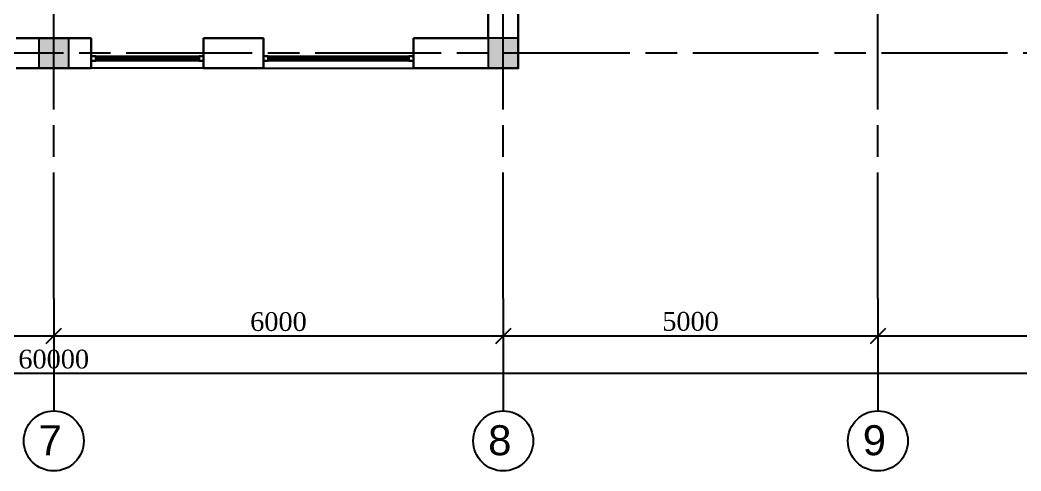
# Model space of a CAD drawing. Header units: inches. Extents: x 2870606 to 3671143, y -733551 to -473558.
# Drawn here: x 3408395 to 3421755, y -526992 to -520979 of the extents above; entities that cross this region are included whole.
import ezdxf

# ---------------------------------------------------------------- set-up
doc = ezdxf.new("R2010")
doc.units = ezdxf.units.IN
doc.header["$MEASUREMENT"] = 0
doc.linetypes.add('ACAD_ISO08W100', pattern=[36, 24, -3, 6, -3])
doc.layers.add('A_Windows', color=160, linetype='Continuous')
doc.styles.add('J~stule', font='dutch.ttf')
doc.styles.add('стиль3', font='arial.ttf', dxfattribs={"height": 250})
doc.dimstyles.new('J~style', dxfattribs={"dimscale": 100, "dimtxt": 2.5, "dimasz": 2, "dimexe": 0.55, "dimexo": 0.725, "dimtad": 1, "dimdec": 0, "dimdsep": 46, "dimtxsty": 'J~stule', "dimblk": 'OBLIQUE', "dimcen": 2, "dimdle": 0.5, "dimadec": 0, "dimazin": 0, "dimtfac": 1, "dimtdec": 0, "dimtmove": 0, "dimatfit": 3, "dimfxl": 1, "dimarcsym": 0})

# ---------------------------------------------------------------- blocks, each defined once
blk = doc.blocks.new('*U70')
at = {"color": 7, "lineweight": 30}
for points in [[(0, 60), (60, 60), (60, 0), (0, 0)], [(2000, 60), (1940, 60), (1940, 0), (2000, 0)]]:
    blk.add_lwpolyline(points, close=True, dxfattribs=at)
at = {"color": 4, "lineweight": 25}
for points in [[(60, 60), (1940, 60), (1940, 0), (60, 0)], [(60, 35), (1940, 35), (1940, 25), (60, 25)]]:
    blk.add_lwpolyline(points, close=True, dxfattribs=at)
blk = doc.blocks.new('*U71')
at = {"color": 7, "lineweight": 30}
for points in [[(0, 60), (60, 60), (60, 0), (0, 0)], [(1500, 60), (1440, 60), (1440, 0), (1500, 0)]]:
    blk.add_lwpolyline(points, close=True, dxfattribs=at)
at = {"color": 4, "lineweight": 25}
for points in [[(60, 60), (1440, 60), (1440, 0), (60, 0)], [(60, 35), (1440, 35), (1440, 25), (60, 25)]]:
    blk.add_lwpolyline(points, close=True, dxfattribs=at)
blk = doc.blocks.new('_Oblique')
at = {"color": 0, "linetype": 'ByBlock', "lineweight": -2}
blk.add_line((-0.5, -0.5), (0.5, 0.5), dxfattribs=at)
blk = doc.blocks.new('*D895')
at = {"color": 0, "lineweight": -2, "transparency": 16777216}
for p, q in [((3402845, -524765), (3402845, -525247)), ((3408845, -524765), (3408845, -525247)), ((3402795, -525192), (3408895, -525192))]:
    blk.add_line(p, q, dxfattribs=at)
at = {"layer": 'Defpoints', "color": 0, "lineweight": 35, "transparency": 16777216}
for p in [(3402845, -524692), (3408845, -524692), (3408845, -525192)]:
    blk.add_point(p, dxfattribs=at)
at = {"color": 0, "lineweight": -2, "transparency": 16777216, "xscale": 200, "yscale": 200, "zscale": 200, "rotation": 180}
blk.add_blockref('_Oblique', (3402845, -525192), dxfattribs=at)
at = {"color": 0, "lineweight": -2, "transparency": 16777216, "xscale": 200, "yscale": 200, "zscale": 200}
blk.add_blockref('_Oblique', (3408845, -525192), dxfattribs=at)
at = {"color": 0, "transparency": 16777216, "insert": (3405845, -525002), "char_height": 250, "attachment_point": 5, "style": 'J~stule'}
blk.add_mtext('6000', dxfattribs=at)
blk = doc.blocks.new('*D896')
at = {"color": 0, "lineweight": -2, "transparency": 16777216}
for p, q in [((3408845, -524765), (3408845, -525247)), ((3414845, -524765), (3414845, -525247)), ((3408795, -525192), (3414895, -525192))]:
    blk.add_line(p, q, dxfattribs=at)
at = {"layer": 'Defpoints', "color": 0, "lineweight": 35, "transparency": 16777216}
for p in [(3408845, -524692), (3414845, -524692), (3414845, -525192)]:
    blk.add_point(p, dxfattribs=at)
at = {"color": 0, "lineweight": -2, "transparency": 16777216, "xscale": 200, "yscale": 200, "zscale": 200, "rotation": 180}
blk.add_blockref('_Oblique', (3408845, -525192), dxfattribs=at)
at = {"color": 0, "lineweight": -2, "transparency": 16777216, "xscale": 200, "yscale": 200, "zscale": 200}
blk.add_blockref('_Oblique', (3414845, -525192), dxfattribs=at)
at = {"color": 0, "transparency": 16777216, "insert": (3411845, -525002), "char_height": 250, "attachment_point": 5, "style": 'J~stule'}
blk.add_mtext('6000', dxfattribs=at)
blk = doc.blocks.new('*D897')
at = {"color": 0, "lineweight": -2, "transparency": 16777216}
for p, q in [((3414845, -524765), (3414845, -525247)), ((3419845, -524765), (3419845, -525247)), ((3414795, -525192), (3419895, -525192))]:
    blk.add_line(p, q, dxfattribs=at)
at = {"layer": 'Defpoints', "color": 0, "lineweight": 35, "transparency": 16777216}
for p in [(3414845, -524692), (3419845, -524692), (3419845, -525192)]:
    blk.add_point(p, dxfattribs=at)
at = {"color": 0, "lineweight": -2, "transparency": 16777216, "xscale": 200, "yscale": 200, "zscale": 200, "rotation": 180}
blk.add_blockref('_Oblique', (3414845, -525192), dxfattribs=at)
at = {"color": 0, "lineweight": -2, "transparency": 16777216, "xscale": 200, "yscale": 200, "zscale": 200}
blk.add_blockref('_Oblique', (3419845, -525192), dxfattribs=at)
at = {"color": 0, "transparency": 16777216, "insert": (3417345, -524999), "char_height": 250, "attachment_point": 5, "style": 'J~stule'}
blk.add_mtext('5000', dxfattribs=at)
blk = doc.blocks.new('*D898')
at = {"color": 0, "lineweight": -2, "transparency": 16777216}
for p, q in [((3419845, -524765), (3419845, -525247)), ((3424845, -524765), (3424845, -525247)), ((3419795, -525192), (3424895, -525192))]:
    blk.add_line(p, q, dxfattribs=at)
at = {"layer": 'Defpoints', "color": 0, "lineweight": 35, "transparency": 16777216}
for p in [(3419845, -524692), (3424845, -524692), (3424845, -525192)]:
    blk.add_point(p, dxfattribs=at)
at = {"color": 0, "lineweight": -2, "transparency": 16777216, "xscale": 200, "yscale": 200, "zscale": 200, "rotation": 180}
blk.add_blockref('_Oblique', (3419845, -525192), dxfattribs=at)
at = {"color": 0, "lineweight": -2, "transparency": 16777216, "xscale": 200, "yscale": 200, "zscale": 200}
blk.add_blockref('_Oblique', (3424845, -525192), dxfattribs=at)
at = {"color": 0, "transparency": 16777216, "insert": (3422345, -524999), "char_height": 250, "attachment_point": 5, "style": 'J~stule'}
blk.add_mtext('5000', dxfattribs=at)
blk = doc.blocks.new('*D902')
at = {"color": 0, "lineweight": -2, "transparency": 16777216}
for p, q in [((3378845, -524765), (3378845, -525747)), ((3438845, -524765), (3438845, -525747)), ((3438895, -525692), (3378795, -525692))]:
    blk.add_line(p, q, dxfattribs=at)
at = {"layer": 'Defpoints', "color": 0, "lineweight": 35, "transparency": 16777216}
for p in [(3378845, -524692), (3438845, -524692), (3378845, -525692)]:
    blk.add_point(p, dxfattribs=at)
at = {"color": 0, "lineweight": -2, "transparency": 16777216, "xscale": 200, "yscale": 200, "zscale": 200, "rotation": 180}
blk.add_blockref('_Oblique', (3378845, -525692), dxfattribs=at)
at = {"color": 0, "lineweight": -2, "transparency": 16777216, "xscale": 200, "yscale": 200, "zscale": 200}
blk.add_blockref('_Oblique', (3438845, -525692), dxfattribs=at)
at = {"color": 0, "transparency": 16777216, "insert": (3408845, -525502), "char_height": 250, "attachment_point": 5, "style": 'J~stule'}
blk.add_mtext('60000', dxfattribs=at)

msp = doc.modelspace()

# ---------------------------------------------------------------- hatches: boundary and pattern name
h = msp.add_hatch(color=256)
h.dxf.hatch_style = 1
h.paths.add_polyline_path([(3409045.37, -521623.13), (3409045.37, -521223.13), (3408645.37, -521223.13), (3408645.37, -521623.13)])
h = msp.add_hatch(color=256)
h.dxf.hatch_style = 1
h.paths.add_polyline_path([(3415045.37, -521623.13), (3415045.37, -521223.13), (3414645.37, -521223.13), (3414645.37, -521623.13)])

# ---------------------------------------------------------------- linework, layer by layer
at = {"color": 252, "linetype": 'ACAD_ISO08W100', "ltscale": 70}
for p, q in [((3408845.37, -524692.02), (3408845.37, -496403.85)), ((3414845.37, -524692.02), (3414845.37, -496403.85)), ((3419845.37, -524692.02), (3419845.37, -496403.85)), ((3441734.29, -521423.13), (3375840.6, -521423.13))]:
    msp.add_line(p, q, dxfattribs=at)
at = {"lineweight": 30}
for p, q in [((3408345.37, -521223.13), (3409345.37, -521223.13)), ((3409345.37, -521623.13), (3409345.37, -521223.13)), ((3410845.37, -521223.13), (3411645.37, -521223.13)), ((3410845.37, -521623.13), (3410845.37, -521223.13)), ((3411645.37, -521623.13), (3411645.37, -521223.13)), ((3413645.37, -521623.13), (3413645.37, -521223.13)), ((3408345.37, -521623.13), (3409345.37, -521623.13)), ((3410845.37, -521623.13), (3411645.37, -521623.13))]:
    msp.add_line(p, q, dxfattribs=at)
for p, q in [((3410845.37, -521623.13), (3409345.37, -521623.13)), ((3411645.37, -521623.13), (3413645.37, -521623.13))]:
    msp.add_line(p, q)
at = {"linetype": 'Continuous'}
for p, q in [((3408845.37, -524692.02), (3408845.37, -526192.02)), ((3414845.37, -524692.02), (3414845.37, -526192.02)), ((3419845.37, -524692.02), (3419845.37, -526192.02))]:
    msp.add_line(p, q, dxfattribs=at)
at = {"lineweight": 30}
for points in [[(3414645.37, -518223.13), (3414645.37, -521223.13), (3413645.37, -521223.13)], [(3415045.37, -518223.13), (3415045.37, -521623.13), (3413645.37, -521623.13)]]:
    msp.add_lwpolyline(points, dxfattribs=at)
for points in [[(3408645.37, -521223.13), (3408645.37, -521623.13), (3409045.37, -521623.13), (3409045.37, -521223.13)], [(3414645.37, -521223.13), (3414645.37, -521623.13), (3415045.37, -521623.13), (3415045.37, -521223.13)]]:
    msp.add_lwpolyline(points, close=True)
at = {"linetype": 'Continuous'}
for centre in [(3408845.37, -526592.02), (3414845.37, -526592.02), (3419845.37, -526592.02)]:
    msp.add_circle(centre, 400, dxfattribs=at)

# ---------------------------------------------------------------- block references
at = {"layer": 'A_Windows', "color": 5, "lineweight": 30, "rotation": 180.0000153929365}
for name, p in [('*U71', (3410845.37, -521463.13)), ('*U70', (3413645.37, -521463.13))]:
    msp.add_blockref(name, p, dxfattribs=at)

# ---------------------------------------------------------------- texts
at = {"linetype": 'Continuous', "char_height": 400, "attachment_point": 2, "style": 'стиль3'}
for s, insert in [('7', (3408799.09, -526382.35)), ('8', (3414799.09, -526382.35)), ('9', (3419799.09, -526382.35))]:
    msp.add_mtext(s, dxfattribs=dict(at, insert=insert))

# ---------------------------------------------------------------- dimensions: what is measured, and where the dimension line sits
for base, p1, p2, picture, middle in [((3378845.37, -525692.02), (3438845.37, -524692.02), (3378845.37, -524692.02), '*D902', (3408845.37, -525502.01)), ((3408845.37, -525192.02), (3402845.37, -524692.02), (3408845.37, -524692.02), '*D895', (3405845.37, -525002.01)), ((3414845.37, -525192.02), (3408845.37, -524692.02), (3414845.37, -524692.02), '*D896', (3411845.37, -525002.01)), ((3419845.37, -525192.02), (3414845.37, -524692.02), (3419845.37, -524692.02), '*D897', (3417345.37, -524999.32)), ((3424845.37, -525192.02), (3419845.37, -524692.02), (3424845.37, -524692.02), '*D898', (3422345.37, -524999.32))]:
    dim = msp.add_linear_dim(base=base, p1=p1, p2=p2, dimstyle='J~style', override={"dimdec": 1, "dimtdec": 1})
    dim.commit()
    dim.dimension.update_dxf_attribs({"geometry": picture, "text_midpoint": middle})

doc.saveas('drawing.dxf')
